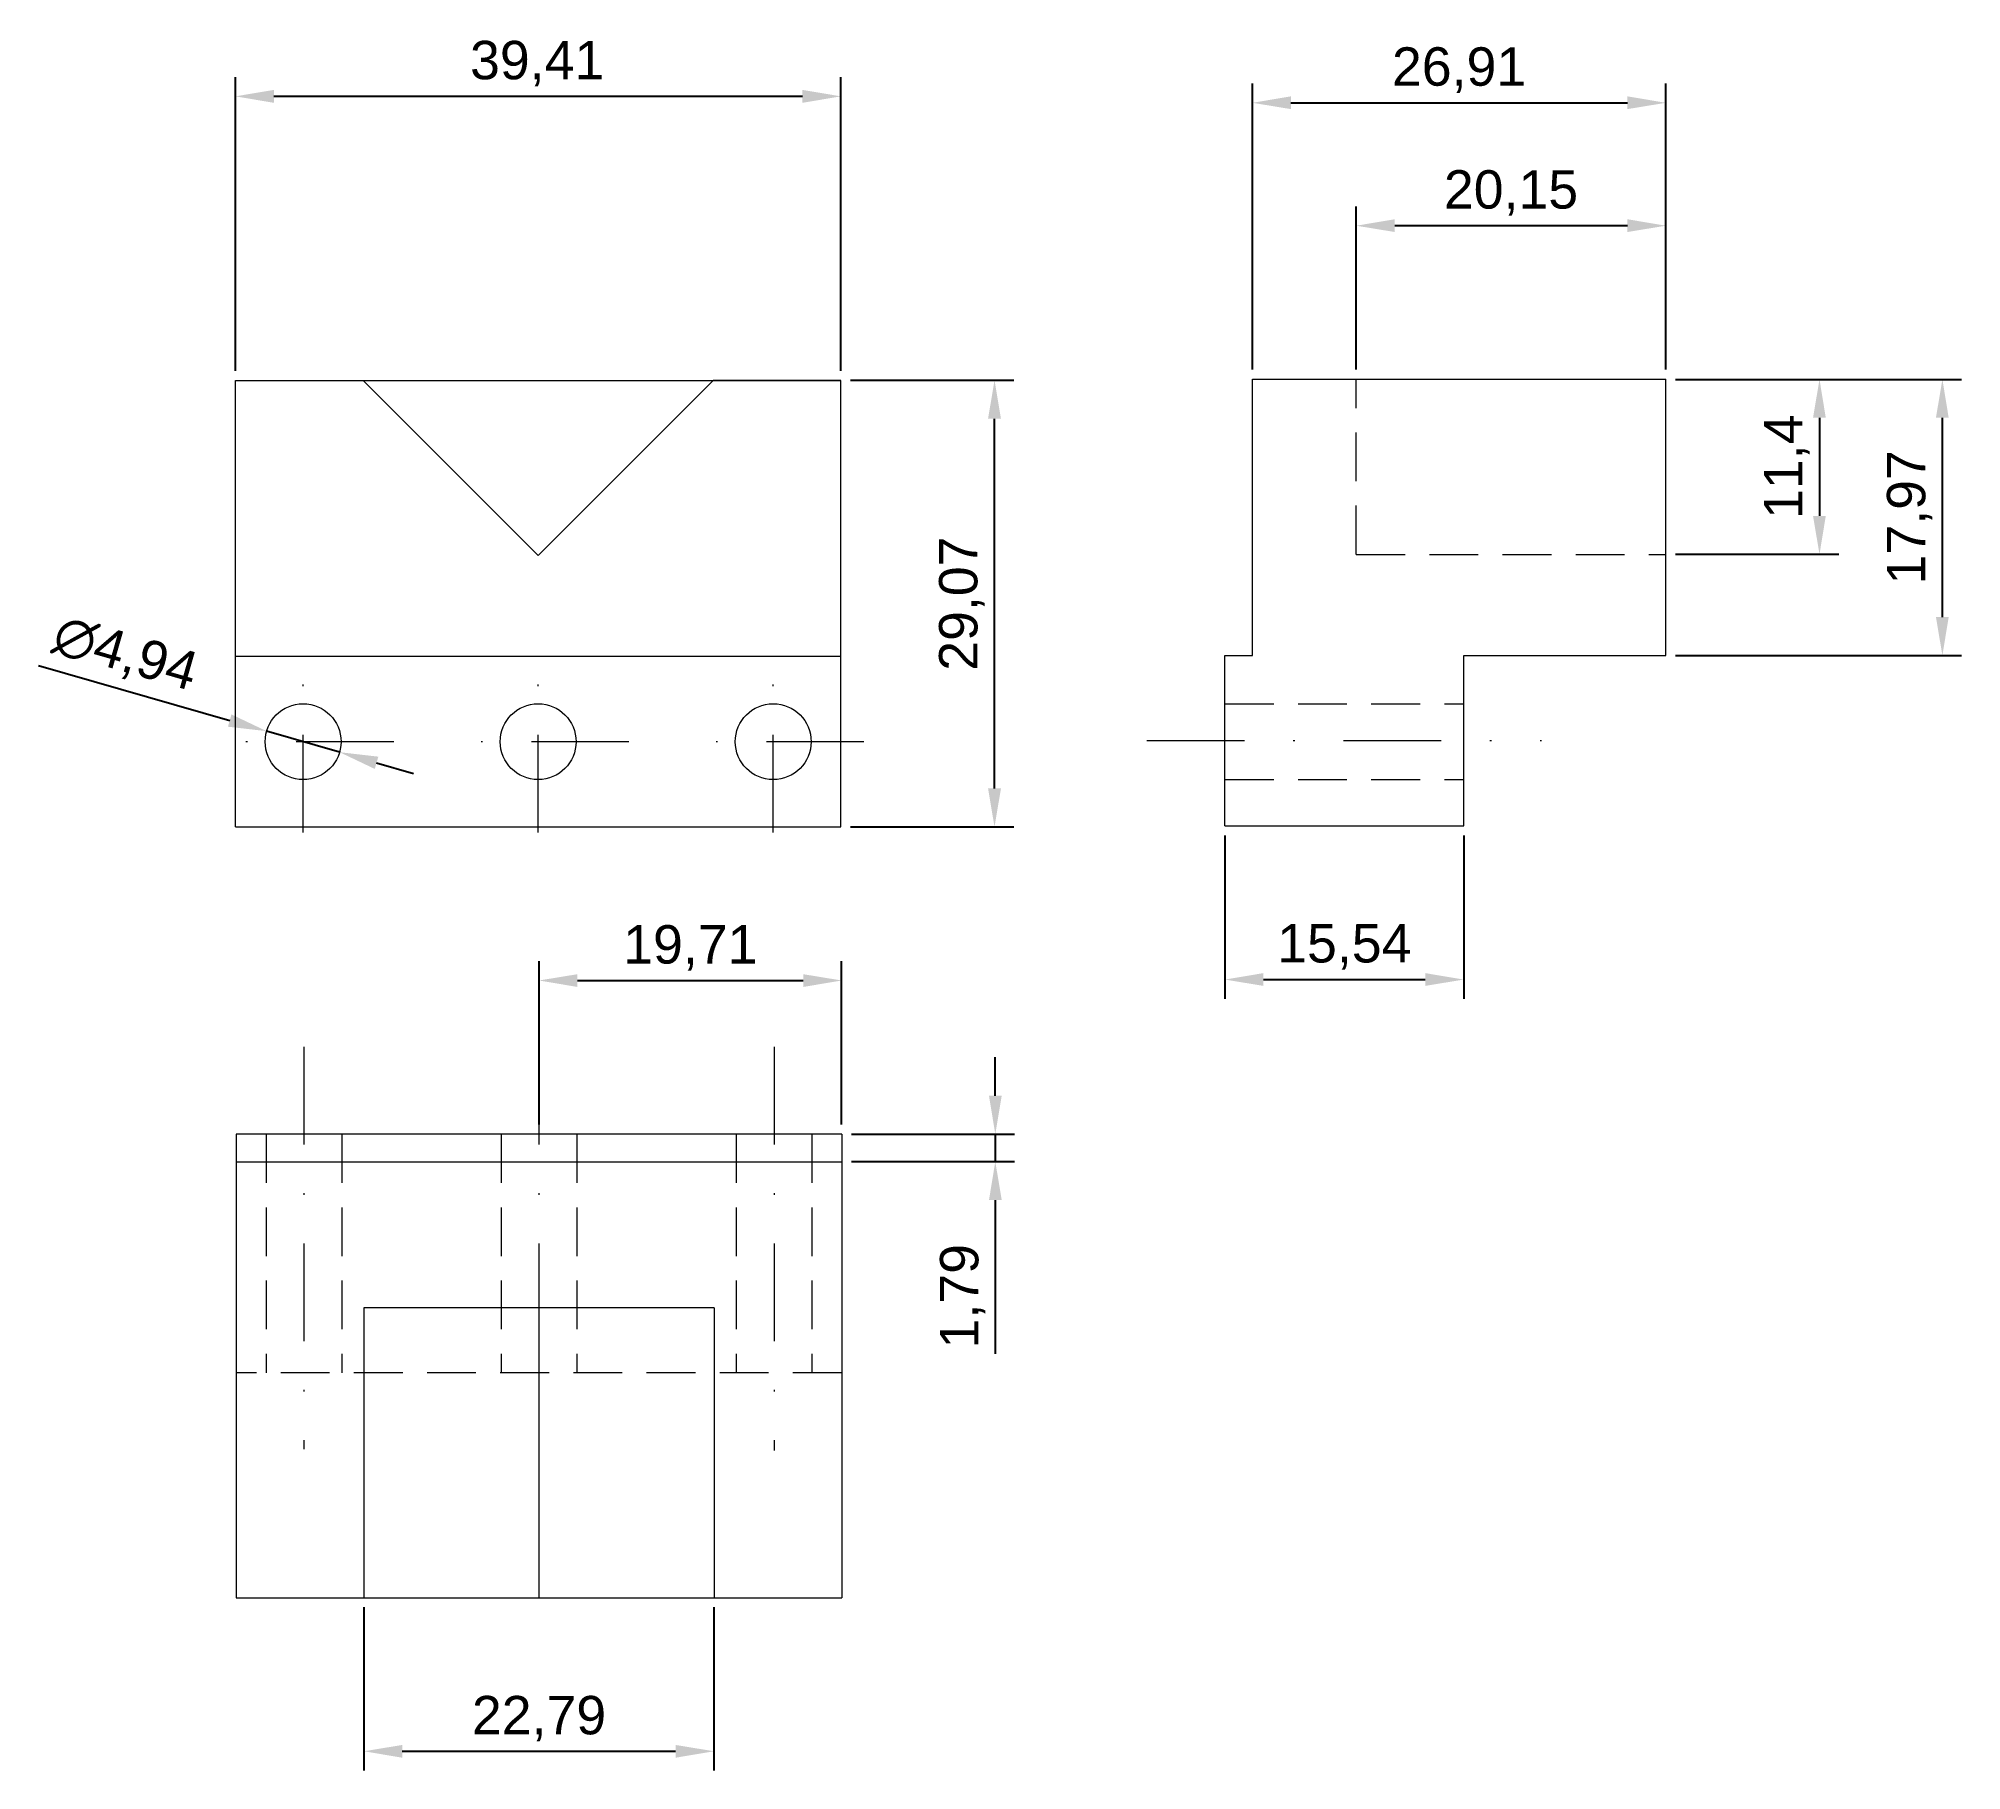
# Model space of a CAD drawing. Header units: millimetres. Extents: x 2337 to 2462, y 1988 to 2101.
import ezdxf

# ---------------------------------------------------------------- set-up
doc = ezdxf.new("R2010")
doc.units = ezdxf.units.MM
doc.linetypes.add('DASHDOT2', pattern=[12.7, 6.35, -3.175, 0, -3.175])
doc.linetypes.add('HIDDEN2', pattern=[4.7625, 3.175, -1.5875])
for name, color, linetype, lineweight in [('Anotate', 7, 'Continuous', 9), ('Axes', 7, 'DASHDOT2', 9), ('Drawing', 7, 'Continuous', 15), ('Hidden', 7, 'HIDDEN2', 15)]:
    doc.layers.add(name, color=color, linetype=linetype, lineweight=lineweight)
doc.styles.get("Standard").update_dxf_attribs({"font": 'arial.ttf'})
doc.dimstyles.new('ISO-25', dxfattribs={"dimtxt": 2.5, "dimasz": 2.5, "dimexe": 1.25, "dimexo": 0.625, "dimtad": 1, "dimtxsty": 'Standard', "dimcen": 2.5, "dimadec": 0, "dimazin": 0, "dimtfac": 1, "dimtmove": 0, "dimatfit": 3, "dimfxl": 1, "dimarcsym": 0})

# ---------------------------------------------------------------- blocks, each defined once
blk = doc.blocks.new('*D14')
at = {"layer": 'Anotate', "color": 0, "lineweight": -2, "transparency": 16777216}
for p, q in [((2349.52, 2079.28), (2349.52, 2098.39)), ((2388.93, 2079.28), (2388.93, 2098.39)), ((2386.43, 2097.14), (2352.02, 2097.14))]:
    blk.add_line(p, q, dxfattribs=at)
at = {"layer": 'Anotate', "color": 0, "transparency": 16777216}
for points in [[(2352.02, 2097.56), (2352.02, 2096.72), (2349.52, 2097.14)], [(2386.43, 2097.56), (2386.43, 2096.72), (2388.93, 2097.14)]]:
    blk.add_solid(points, dxfattribs=at)
at = {"layer": 'Defpoints', "color": 0, "transparency": 16777216}
for p in [(2349.52, 2097.14), (2349.52, 2078.66), (2388.93, 2078.66)]:
    blk.add_point(p, dxfattribs=at)
at = {"layer": 'Anotate', "color": 0, "transparency": 16777216, "insert": (2369.16, 2099.27), "char_height": 2.5, "attachment_point": 5}
blk.add_mtext('39,41', dxfattribs=at)
blk = doc.blocks.new('*D15')
at = {"layer": 'Anotate', "color": 0, "lineweight": -2, "transparency": 16777216}
for p, q in [((2443.25, 2078.72), (2453.88, 2078.72)), ((2452.63, 2076.22), (2452.63, 2069.83)), ((2443.25, 2067.33), (2453.88, 2067.33))]:
    blk.add_line(p, q, dxfattribs=at)
at = {"layer": 'Anotate', "color": 0, "transparency": 16777216}
for points in [[(2452.21, 2076.22), (2453.04, 2076.22), (2452.63, 2078.72)], [(2452.21, 2069.83), (2453.04, 2069.83), (2452.63, 2067.33)]]:
    blk.add_solid(points, dxfattribs=at)
at = {"layer": 'Defpoints', "color": 0, "transparency": 16777216}
for p in [(2442.63, 2078.72), (2442.63, 2067.33), (2452.63, 2067.33)]:
    blk.add_point(p, dxfattribs=at)
at = {"layer": 'Anotate', "color": 0, "transparency": 16777216, "insert": (2450.5, 2073.03), "char_height": 2.5, "attachment_point": 5, "rotation": 90}
blk.add_mtext('11,4', dxfattribs=at)
blk = doc.blocks.new('*D11')
at = {"layer": 'Anotate', "color": 0, "lineweight": -2, "transparency": 16777216}
for p, q in [((2443.25, 2078.72), (2461.88, 2078.72)), ((2460.63, 2063.25), (2460.63, 2076.22)), ((2443.25, 2060.75), (2461.88, 2060.75))]:
    blk.add_line(p, q, dxfattribs=at)
at = {"layer": 'Anotate', "color": 0, "transparency": 16777216}
for points in [[(2460.21, 2076.22), (2461.04, 2076.22), (2460.63, 2078.72)], [(2460.21, 2063.25), (2461.04, 2063.25), (2460.63, 2060.75)]]:
    blk.add_solid(points, dxfattribs=at)
at = {"layer": 'Defpoints', "color": 0, "transparency": 16777216}
for p in [(2442.63, 2078.72), (2460.63, 2078.72), (2442.63, 2060.75)]:
    blk.add_point(p, dxfattribs=at)
at = {"layer": 'Anotate', "color": 0, "transparency": 16777216, "insert": (2458.5, 2069.74), "char_height": 2.5, "attachment_point": 5, "rotation": 90}
blk.add_mtext('17,97', dxfattribs=at)
blk = doc.blocks.new('*D16')
at = {"layer": 'Anotate', "color": 0, "lineweight": -2, "transparency": 16777216}
for p, q in [((2413.93, 2049.03), (2413.93, 2038.4)), ((2429.47, 2049.03), (2429.47, 2038.4)), ((2416.43, 2039.65), (2426.97, 2039.65))]:
    blk.add_line(p, q, dxfattribs=at)
at = {"layer": 'Anotate', "color": 0, "transparency": 16777216}
for points in [[(2416.43, 2040.07), (2416.43, 2039.24), (2413.93, 2039.65)], [(2426.97, 2040.07), (2426.97, 2039.24), (2429.47, 2039.65)]]:
    blk.add_solid(points, dxfattribs=at)
at = {"layer": 'Defpoints', "color": 0, "transparency": 16777216}
for p in [(2413.93, 2049.65), (2429.47, 2049.65), (2429.47, 2039.65)]:
    blk.add_point(p, dxfattribs=at)
at = {"layer": 'Anotate', "color": 0, "transparency": 16777216, "insert": (2421.7, 2041.78), "char_height": 2.5, "attachment_point": 5}
blk.add_mtext('15,54', dxfattribs=at)
blk = doc.blocks.new('*D12')
at = {"layer": 'Anotate', "color": 0, "lineweight": -2, "transparency": 16777216}
for p, q in [((2389.55, 2078.66), (2400.18, 2078.66)), ((2398.93, 2052.09), (2398.93, 2076.16)), ((2389.55, 2049.59), (2400.18, 2049.59))]:
    blk.add_line(p, q, dxfattribs=at)
at = {"layer": 'Anotate', "color": 0, "transparency": 16777216}
for points in [[(2398.51, 2076.16), (2399.35, 2076.16), (2398.93, 2078.66)], [(2398.51, 2052.09), (2399.35, 2052.09), (2398.93, 2049.59)]]:
    blk.add_solid(points, dxfattribs=at)
at = {"layer": 'Defpoints', "color": 0, "transparency": 16777216}
for p in [(2388.93, 2078.66), (2398.93, 2078.66), (2388.93, 2049.59)]:
    blk.add_point(p, dxfattribs=at)
at = {"layer": 'Anotate', "color": 0, "transparency": 16777216, "insert": (2396.8, 2064.12), "char_height": 2.5, "attachment_point": 5, "rotation": 90}
blk.add_mtext('29,07', dxfattribs=at)
blk = doc.blocks.new('*D17')
at = {"layer": 'Anotate', "color": 0, "lineweight": -2, "transparency": 16777216}
for p, q in [((2422.48, 2079.35), (2422.48, 2089.97)), ((2442.63, 2079.35), (2442.63, 2089.97)), ((2440.13, 2088.72), (2424.98, 2088.72))]:
    blk.add_line(p, q, dxfattribs=at)
at = {"layer": 'Anotate', "color": 0, "transparency": 16777216}
for points in [[(2424.98, 2089.14), (2424.98, 2088.31), (2422.48, 2088.72)], [(2440.13, 2089.14), (2440.13, 2088.31), (2442.63, 2088.72)]]:
    blk.add_solid(points, dxfattribs=at)
at = {"layer": 'Defpoints', "color": 0, "transparency": 16777216}
for p in [(2422.48, 2088.72), (2422.48, 2078.72), (2442.63, 2078.72)]:
    blk.add_point(p, dxfattribs=at)
at = {"layer": 'Anotate', "color": 0, "transparency": 16777216, "insert": (2432.55, 2090.85), "char_height": 2.5, "attachment_point": 5}
blk.add_mtext('20,15', dxfattribs=at)
blk = doc.blocks.new('*D13')
at = {"layer": 'Anotate', "color": 0, "lineweight": -2, "transparency": 16777216}
for p, q in [((2415.72, 2079.35), (2415.72, 2097.97)), ((2442.63, 2079.35), (2442.63, 2097.97)), ((2418.22, 2096.72), (2440.13, 2096.72))]:
    blk.add_line(p, q, dxfattribs=at)
at = {"layer": 'Anotate', "color": 0, "transparency": 16777216}
for points in [[(2418.22, 2097.14), (2418.22, 2096.31), (2415.72, 2096.72)], [(2440.13, 2097.14), (2440.13, 2096.31), (2442.63, 2096.72)]]:
    blk.add_solid(points, dxfattribs=at)
at = {"layer": 'Defpoints', "color": 0, "transparency": 16777216}
for p in [(2442.63, 2096.72), (2415.72, 2078.72), (2442.63, 2078.72)]:
    blk.add_point(p, dxfattribs=at)
at = {"layer": 'Anotate', "color": 0, "transparency": 16777216, "insert": (2429.17, 2098.85), "char_height": 2.5, "attachment_point": 5}
blk.add_mtext('26,91', dxfattribs=at)
blk = doc.blocks.new('*D18')
at = {"layer": 'Anotate', "color": 0, "lineweight": -2, "transparency": 16777216}
for p, q in [((2369.28, 2030.21), (2369.28, 2040.84)), ((2388.98, 2030.21), (2388.98, 2040.84)), ((2371.78, 2039.59), (2386.48, 2039.59))]:
    blk.add_line(p, q, dxfattribs=at)
at = {"layer": 'Anotate', "color": 0, "transparency": 16777216}
for points in [[(2371.78, 2040), (2371.78, 2039.17), (2369.28, 2039.59)], [(2386.48, 2040), (2386.48, 2039.17), (2388.98, 2039.59)]]:
    blk.add_solid(points, dxfattribs=at)
at = {"layer": 'Defpoints', "color": 0, "transparency": 16777216}
for p in [(2388.98, 2039.59), (2369.28, 2029.59), (2388.98, 2029.59)]:
    blk.add_point(p, dxfattribs=at)
at = {"layer": 'Anotate', "color": 0, "transparency": 16777216, "insert": (2379.13, 2041.71), "char_height": 2.5, "attachment_point": 5}
blk.add_mtext('19,71', dxfattribs=at)
blk = doc.blocks.new('*D19')
at = {"layer": 'Anotate', "color": 0, "lineweight": -2, "transparency": 16777216}
for p, q in [((2357.88, 1998.79), (2357.88, 1988.17)), ((2380.67, 1998.79), (2380.67, 1988.17)), ((2360.38, 1989.42), (2378.17, 1989.42))]:
    blk.add_line(p, q, dxfattribs=at)
at = {"layer": 'Anotate', "color": 0, "transparency": 16777216}
for points in [[(2360.38, 1989.83), (2360.38, 1989), (2357.88, 1989.42)], [(2378.17, 1989.83), (2378.17, 1989), (2380.67, 1989.42)]]:
    blk.add_solid(points, dxfattribs=at)
at = {"layer": 'Defpoints', "color": 0, "transparency": 16777216}
for p in [(2357.88, 1999.42), (2380.67, 1999.42), (2380.67, 1989.42)]:
    blk.add_point(p, dxfattribs=at)
at = {"layer": 'Anotate', "color": 0, "transparency": 16777216, "insert": (2369.28, 1991.54), "char_height": 2.5, "attachment_point": 5}
blk.add_mtext('22,79', dxfattribs=at)
blk = doc.blocks.new('*D20')
at = {"layer": 'Anotate', "color": 0, "lineweight": -2, "transparency": 16777216}
for p, q in [((2398.98, 2032.09), (2398.98, 2034.59)), ((2389.61, 2029.59), (2400.23, 2029.59)), ((2398.98, 2029.59), (2398.98, 2027.8)), ((2389.61, 2027.8), (2400.23, 2027.8)), ((2398.98, 2025.3), (2398.98, 2015.28))]:
    blk.add_line(p, q, dxfattribs=at)
at = {"layer": 'Anotate', "color": 0, "transparency": 16777216}
for points in [[(2398.57, 2032.09), (2399.4, 2032.09), (2398.98, 2029.59)], [(2398.57, 2025.3), (2399.4, 2025.3), (2398.98, 2027.8)]]:
    blk.add_solid(points, dxfattribs=at)
at = {"layer": 'Defpoints', "color": 0, "transparency": 16777216}
for p in [(2388.98, 2029.59), (2388.98, 2027.8), (2398.98, 2027.8)]:
    blk.add_point(p, dxfattribs=at)
at = {"layer": 'Anotate', "color": 0, "transparency": 16777216, "insert": (2396.86, 2019.04), "char_height": 2.5, "attachment_point": 5, "rotation": 90}
blk.add_mtext('1,79', dxfattribs=at)
blk = doc.blocks.new('*D22')
at = {"layer": 'Anotate', "color": 0, "lineweight": -2, "transparency": 16777216}
for p, q in [((2336.7, 2060.09), (2349.15, 2056.51)), ((2356.3, 2054.45), (2351.55, 2055.82)), ((2358.7, 2053.76), (2361.1, 2053.07))]:
    blk.add_line(p, q, dxfattribs=at)
at = {"layer": 'Anotate', "color": 0, "transparency": 16777216}
for points in [[(2349.26, 2056.91), (2349.03, 2056.11), (2351.55, 2055.82)], [(2358.82, 2054.16), (2358.59, 2053.36), (2356.3, 2054.45)]]:
    blk.add_solid(points, dxfattribs=at)
at = {"layer": 'Defpoints', "color": 0, "transparency": 16777216}
for p in [(2351.55, 2055.82), (2356.3, 2054.45)]:
    blk.add_point(p, dxfattribs=at)
at = {"layer": 'Anotate', "color": 0, "transparency": 16777216, "insert": (2342.32, 2060.73), "char_height": 2.5, "attachment_point": 5, "rotation": 343.9663}
blk.add_mtext('∅4,94', dxfattribs=at)

msp = doc.modelspace()

# ---------------------------------------------------------------- linework, layer by layer
at = {"layer": 'Anotate'}
msp.add_line((2349.574, 2029.585), (2349.574, 2027.795), dxfattribs=at)
at = {"layer": 'Axes'}
for p, q in [((2353.924, 2049.228), (2353.924, 2061.042)), ((2369.224, 2049.228), (2369.224, 2061.042)), ((2384.524, 2049.228), (2384.524, 2061.042)), ((2359.831, 2055.135), (2348.017, 2055.135)), ((2375.131, 2055.135), (2363.317, 2055.135)), ((2390.431, 2055.135), (2378.617, 2055.135)), ((2408.849, 2055.204), (2434.529, 2055.204)), ((2353.979, 2035.269), (2353.979, 2009.075)), ((2369.279, 2035.269), (2369.279, 2009.036)), ((2384.579, 2035.269), (2384.579, 2008.997))]:
    msp.add_line(p, q, dxfattribs=at)
at = {"layer": 'Drawing'}
for p, q in [((2349.519, 2049.585), (2349.519, 2078.655)), ((2349.519, 2078.655), (2388.929, 2078.655)), ((2357.829, 2078.655), (2369.224, 2067.26)), ((2380.619, 2078.655), (2369.224, 2067.26)), ((2388.929, 2078.655), (2380.619, 2078.655)), ((2388.929, 2049.585), (2388.929, 2078.655)), ((2415.719, 2060.754), (2415.719, 2078.724)), ((2415.719, 2078.724), (2442.626, 2078.724)), ((2442.626, 2060.754), (2442.626, 2078.724)), ((2349.519, 2049.585), (2349.519, 2069.655)), ((2388.929, 2060.685), (2349.519, 2060.685)), ((2388.929, 2049.585), (2388.929, 2060.685)), ((2413.929, 2049.654), (2413.929, 2060.754)), ((2413.929, 2060.754), (2415.719, 2060.754)), ((2429.469, 2060.754), (2442.626, 2060.754)), ((2429.469, 2049.654), (2429.469, 2060.754)), ((2349.519, 2049.585), (2388.929, 2049.585)), ((2413.929, 2049.654), (2429.469, 2049.654)), ((2388.984, 2029.585), (2349.574, 2029.585)), ((2349.574, 2029.585), (2349.574, 1999.415)), ((2388.984, 2029.585), (2388.984, 1999.415)), ((2388.984, 2029.585), (2388.984, 2014.045)), ((2349.574, 2027.795), (2388.984, 2027.795)), ((2357.884, 2018.275), (2357.884, 1999.415)), ((2380.674, 2018.275), (2357.884, 2018.275)), ((2369.279, 2018.275), (2369.279, 1999.415)), ((2380.674, 2018.275), (2380.674, 1999.415)), ((2349.574, 1999.415), (2388.984, 1999.415))]:
    msp.add_line(p, q, dxfattribs=at)
for centre in [(2353.924, 2055.135), (2369.224, 2055.135), (2384.524, 2055.135)]:
    msp.add_circle(centre, 2.47, dxfattribs=at)
at = {"layer": 'Hidden'}
for p, q in [((2422.48, 2067.329), (2422.48, 2078.724)), ((2422.48, 2067.329), (2442.626, 2067.329)), ((2413.929, 2057.605), (2429.469, 2057.605)), ((2413.929, 2052.665), (2429.469, 2052.665)), ((2351.509, 2029.585), (2351.509, 2014.045)), ((2356.449, 2029.585), (2356.449, 2014.045)), ((2366.809, 2029.585), (2366.809, 2014.045)), ((2371.749, 2029.585), (2371.749, 2014.045)), ((2382.109, 2029.585), (2382.109, 2014.045)), ((2387.049, 2029.585), (2387.049, 2014.045)), ((2388.984, 2014.045), (2349.574, 2014.045))]:
    msp.add_line(p, q, dxfattribs=at)

# ---------------------------------------------------------------- dimensions: what is measured, and where the dimension line sits
at = {"layer": 'Anotate'}
dim = msp.add_linear_dim(base=(2349.519, 2097.14), p1=(2388.929, 2078.655), p2=(2349.519, 2078.655), dimstyle='ISO-25', dxfattribs=at)
dim.commit()
dim.dimension.update_dxf_attribs({"geometry": '*D14', "text_midpoint": (2369.157, 2097.14), "dimtype": 160})
for base, p1, p2, picture, middle in [((2442.626, 2096.724), (2415.719, 2078.724), (2442.626, 2078.724), '*D13', (2429.173, 2098.851)), ((2422.48, 2088.724), (2442.626, 2078.724), (2422.48, 2078.724), '*D17', (2432.553, 2090.851)), ((2429.469, 2039.654), (2413.929, 2049.654), (2429.469, 2049.654), '*D16', (2421.699, 2041.781)), ((2388.983612149, 2039.585317682), (2369.278612149, 2029.585317682), (2388.983612149, 2029.585317682), '*D18', (2379.131112149, 2041.712705131)), ((2380.674, 1989.415), (2357.884, 1999.415), (2380.674, 1999.415), '*D19', (2369.279, 1991.543))]:
    dim = msp.add_linear_dim(base=base, p1=p1, p2=p2, dimstyle='ISO-25', dxfattribs=at)
    dim.commit()
    dim.dimension.update_dxf_attribs({"geometry": picture, "text_midpoint": middle})
for base, p1, p2, picture, middle in [((2398.929, 2078.655), (2388.929, 2049.585), (2388.929, 2078.655), '*D12', (2396.802, 2064.12)), ((2452.626210835, 2067.328606618), (2442.626210835, 2078.723606618), (2442.626210835, 2067.328606618), '*D15', (2450.498823386, 2073.026106618)), ((2460.626, 2078.724), (2442.626, 2060.754), (2442.626, 2078.724), '*D11', (2458.499, 2069.739)), ((2398.984, 2027.795), (2388.984, 2029.585), (2388.984, 2027.795), '*D20', (2396.856, 2019.038))]:
    dim = msp.add_linear_dim(base=base, p1=p1, p2=p2, angle=90, dimstyle='ISO-25', dxfattribs=at)
    dim.commit()
    dim.dimension.update_dxf_attribs({"geometry": picture, "text_midpoint": middle})
dim = msp.add_diameter_dim_2p(p1=(2356.298, 2054.453), p2=(2351.55, 2055.817), dimstyle='ISO-25', dxfattribs=at)
dim.commit()
dim.dimension.update_dxf_attribs({"geometry": '*D22', "text_midpoint": (2341.721, 2058.642)})

doc.saveas('drawing.dxf')
